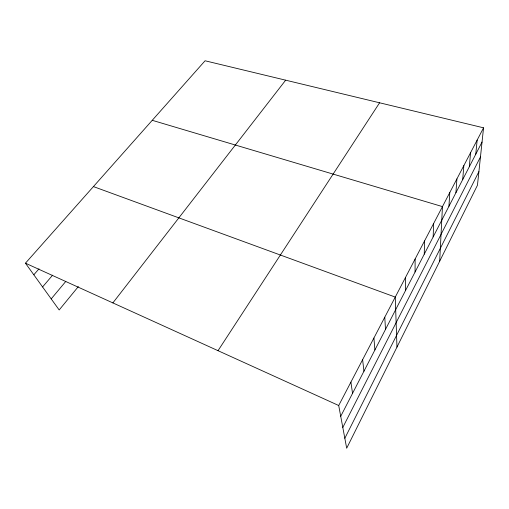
<?xml version="1.0" encoding="UTF-8"?>
<svg xmlns="http://www.w3.org/2000/svg" width="509" height="509" viewBox="0 0 509 509"><rect width="100%" height="100%" fill="white"/><g stroke="black" fill="none" stroke-linecap="round" stroke-linejoin="round"><path stroke-width="0.76" d="M415.058 272.029L415.128 258.998M424.258 254.176L424.551 240.935M433.153 236.914L433.655 223.483M439.681 261.206L442.455 206.603L152.242 120.315M448.938 206.285L449.784 192.548M455.918 192.739L456.91 178.888M462.706 179.556L463.845 165.597M469.323 166.723L470.59 152.662M475.762 154.221L477.156 140.077M483.55 127.816L477.461 185.231L346.686 448.225L338.708 405.514L483.55 127.816L205.076 60.775L25.45 263.191L59.184 309.968L78.335 286.599M344.828 438.294L478.905 171.622M342.805 427.458L480.458 156.95M340.725 416.298L482.042 142.036M218.024 350.682L379.593 102.793M112.871 302.912L285.664 80.18M51.199 298.891L65.782 281.426M42.584 286.949L52.618 275.172M33.817 274.796L39.002 268.835M93.433 186.587L395.264 297.084L396.963 347.119M25.45 263.191L338.708 405.514M350.898 382.138L352.546 393.349M362.624 359.659L363.935 371.252M373.911 338.021L374.904 349.957M384.785 317.177L385.485 329.431M405.374 277.704L405.539 290.499"/></g></svg>
